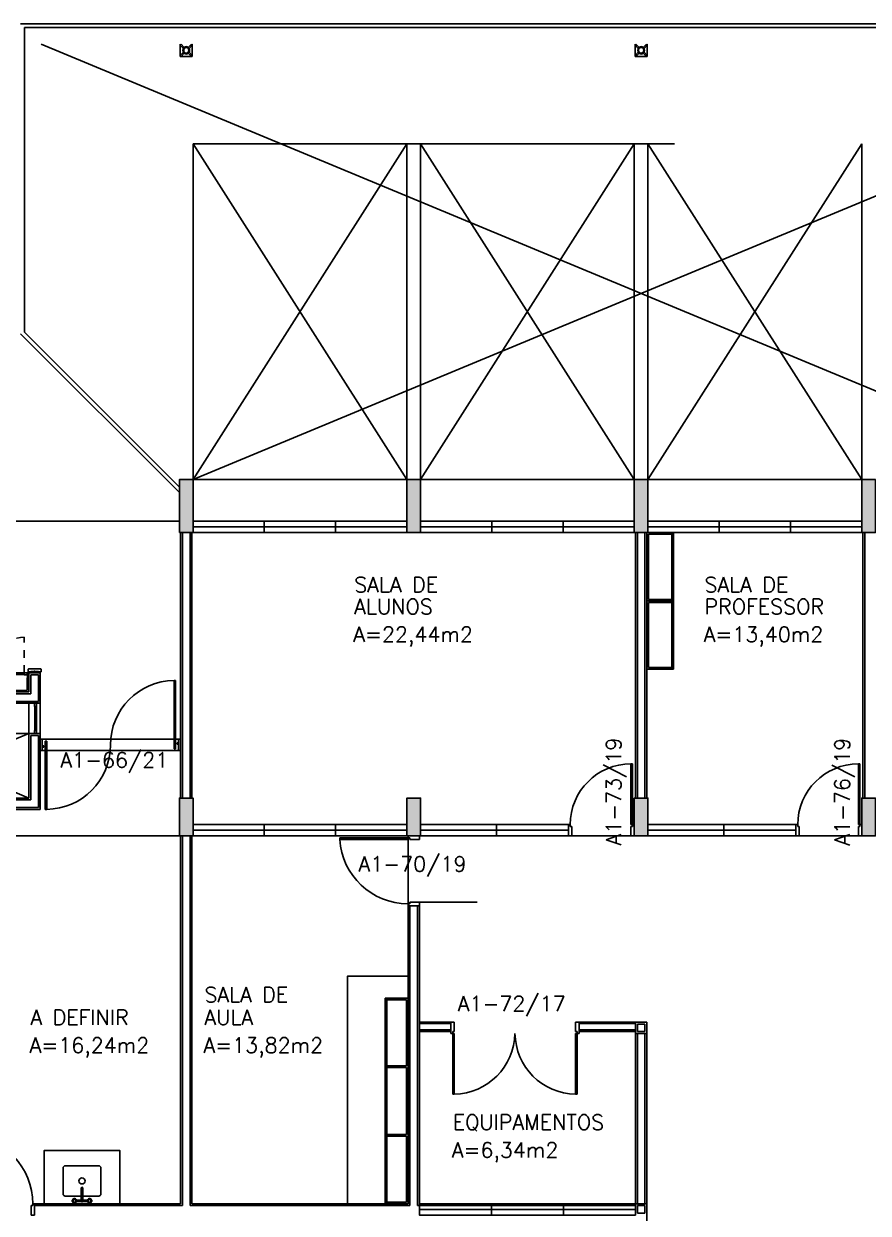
# Model space of a CAD drawing. Header units: inches. Extents: x -15 to 119, y -6 to 56.
# Drawn here: x 64.06 to 75.19, y 7.8 to 23.49 of the extents above; entities that cross this region are included whole.
import ezdxf

# ---------------------------------------------------------------- set-up
doc = ezdxf.new("R2010")
doc.units = ezdxf.units.IN
doc.header["$MEASUREMENT"] = 0
doc.header["$PDMODE"] = 1
doc.linetypes.add('HIDDEN', pattern=[9.525, 6.35, -3.175])
doc.layers.get('0').update_dxf_attribs({"linetype": 'CONTINUOUS'})
for name, color, linetype in [('A-WC', 2, 'CONTINUOUS'), ('ar-alv', 2, 'CONTINUOUS'), ('ar-armario180', 1, 'CONTINUOUS'), ('ar-armarioproj', 1, 'HIDDEN'), ('ar-corrimao', 2, 'CONTINUOUS'), ('ar-esq', 2, 'CONTINUOUS'), ('ar-estc', 3, 'CONTINUOUS'), ('ar-estc-b', 253, 'CONTINUOUS'), ('AR-LAY-OUT-EQUIPAMENTOS', 221, 'CONTINUOUS'), ('ar-porta', 1, 'CONTINUOUS'), ('ar-proj', 1, 'HIDDEN'), ('ar-reboco', 2, 'CONTINUOUS'), ('ar-shaft', 2, 'CONTINUOUS'), ('ar-tirante', 3, 'CONTINUOUS'), ('AR-VISTA', 2, 'CONTINUOUS'), ('ar-wc', 2, 'CONTINUOUS'), ('ar-xis', 1, 'CONTINUOUS'), ('armario piso-teto', 2, 'CONTINUOUS'), ('banc', 1, 'CONTINUOUS'), ('brs-proj', 1, 'HIDDEN'), ('cong', 7, 'CONTINUOUS'), ('COZ1', 1, 'CONTINUOUS'), ('COZ2', 1, 'CONTINUOUS'), ('DET-PIVO', 2, 'CONTINUOUS'), ('ENDEREÇO', 2, 'CONTINUOUS'), ('esq-01', 3, 'CONTINUOUS'), ('esq-02', 2, 'CONTINUOUS'), ('esq4', 1, 'CONTINUOUS'), ('estc-01', 3, 'CONTINUOUS'), ('h-estc', 8, 'CONTINUOUS'), ('proj', 1, 'HIDDEN'), ('PROJ-MARCO', 1, 'HIDDEN'), ('ptm', 2, 'CONTINUOUS'), ('ptm1', 1, 'CONTINUOUS'), ('shaft1', 2, 'CONTINUOUS'), ('TRNR1', 1, 'CONTINUOUS')]:
    doc.layers.add(name, color=color, linetype=linetype)
doc.styles.add('UNB-100', font='simplex.shx', dxfattribs={"height": 0.2})

# ---------------------------------------------------------------- blocks, each defined once
blk = doc.blocks.new('plr01-01p')
at = {"layer": 'h-estc'}
blk.add_hatch(color=256, dxfattribs=at).paths.add_polyline_path([(0.09, 0.075), (-0.09, 0.075), (-0.09, -0.625), (0.09, -0.625)])
at = {"layer": 'cong'}
blk.add_point((0, 0), dxfattribs=at)
at = {"layer": 'estc-01'}
blk.add_lwpolyline([(-0.09, 0.075), (-0.09, -0.625), (0.09, -0.625), (0.09, 0.075)], close=True, dxfattribs=at)
blk = doc.blocks.new('esq15-01p')
at = {"layer": 'cong'}
blk.add_point((0, 0), dxfattribs=at)
at = {"layer": 'esq-01', "color": 1}
for p, q in [((2.91, 0), (0.09, 0)), ((1.03, -0.075), (1.03, 0.075)), ((1.97, -0.075), (1.97, 0.075))]:
    blk.add_line(p, q, dxfattribs=at)
at = {"layer": 'esq-02'}
blk.add_lwpolyline([(2.91, -0.075), (0.09, -0.075), (0.09, 0.075), (2.91, 0.075)], close=True, dxfattribs=at)
blk = doc.blocks.new('plr02-01p')
at = {"layer": 'h-estc'}
blk.add_hatch(color=256, dxfattribs=at).paths.add_polyline_path([(0.09, 0.075), (-0.09, 0.075), (-0.09, -0.425), (0.09, -0.425)])
at = {"layer": 'estc-01'}
blk.add_lwpolyline([(-0.09, 0.075), (-0.09, -0.425), (0.09, -0.425), (0.09, 0.075)], close=True, dxfattribs=at)
blk = doc.blocks.new('esq17a-01p')
at = {"layer": 'cong'}
blk.add_point((0.03, 0), dxfattribs=at)
at = {"layer": 'esq-01'}
for p, q in [((2.925, 0), (0.105, 0)), ((1.045, -0.075), (1.045, 0.075)), ((1.985, -0.075), (1.985, 0.075))]:
    blk.add_line(p, q, dxfattribs=at)
at = {"layer": 'esq-02'}
blk.add_lwpolyline([(2.925, -0.075), (0.105, -0.075), (0.105, 0.075), (2.925, 0.075)], close=True, dxfattribs=at)
blk = doc.blocks.new('pm-90-01p')
at = {"layer": 'cong'}
blk.add_point((0, 0), dxfattribs=at)
at = {"layer": 'ptm'}
for p, q in [((0.105, 0.075), (0.105, 0.975)), ((0.125, 0.975), (0.105, 0.975)), ((0.125, 0.075), (0.125, 0.975)), ((0.105, 0.075), (0.08, 0.075)), ((0.08, 0.075), (0.08, -0.075)), ((0.125, 0.075), (0.105, 0.075)), ((0.125, 0.075), (0.105, 0.075)), ((0.105, 0.075), (0.105, 0.05)), ((0.125, 0.05), (0.105, 0.05)), ((0.125, 0.05), (0.125, -0.075)), ((0.955, 0.05), (0.955, -0.075)), ((0.955, 0.05), (0.975, 0.05)), ((0.975, 0.075), (1, 0.075)), ((0.975, 0.075), (0.975, 0.05)), ((1, 0.075), (1, -0.075)), ((0.08, -0.075), (0.125, -0.075)), ((1, -0.075), (0.955, -0.075))]:
    blk.add_line(p, q, dxfattribs=at)
at = {"layer": 'ptm', "color": 1}
blk.add_arc((0.073, 0.074), 0.902, 0.054, 86.687, dxfattribs=at)
blk = doc.blocks.new('pm-80-01p')
at = {"layer": 'cong'}
blk.add_point((0, 0), dxfattribs=at)
at = {"layer": 'ptm'}
for p, q in [((0.105, 0.075), (0.105, 0.875)), ((0.125, 0.875), (0.105, 0.875)), ((0.125, 0.075), (0.125, 0.875)), ((0.105, 0.075), (0.08, 0.075)), ((0.08, 0.075), (0.08, -0.075)), ((0.125, 0.075), (0.105, 0.075)), ((0.105, 0.075), (0.105, 0.05)), ((0.125, 0.05), (0.105, 0.05)), ((0.125, 0.05), (0.125, -0.075)), ((0.905, 0.05), (0.905, -0.075)), ((0.905, 0.05), (0.925, 0.05)), ((0.925, 0.075), (0.95, 0.075)), ((0.925, 0.075), (0.925, 0.05)), ((0.95, 0.075), (0.95, -0.075)), ((0.08, -0.075), (0.125, -0.075)), ((0.95, -0.075), (0.905, -0.075))]:
    blk.add_line(p, q, dxfattribs=at)
at = {"layer": 'ptm', "color": 1}
blk.add_arc((0.125, 0.075), 0.8, 360, 90, dxfattribs=at)
blk = doc.blocks.new('esq17-01p')
at = {"layer": 'cong'}
blk.add_point((-0.015, 0), dxfattribs=at)
at = {"layer": 'esq-01', "color": 1}
for p, q in [((2.025, 0), (0.075, 0)), ((1.075, 0.075), (1.075, -0.075))]:
    blk.add_line(p, q, dxfattribs=at)
at = {"layer": 'esq-01'}
blk.add_line((2.025, 0.075), (2.025, -0.075), dxfattribs=at)
at = {"layer": 'esq-02'}
blk.add_lwpolyline([(2.025, 0.075), (0.075, 0.075), (0.075, -0.075), (2.025, -0.075)], close=True, dxfattribs=at)
at = {"rotation": 180}
blk.add_blockref('pm-80-01p', (2.975, 0), dxfattribs=at)
blk = doc.blocks.new('sh-04p')
at = {"layer": 'ar-alv'}
for p, q in [((-1.15, 0.05), (-1.15, -0.9)), ((-0.19, 0.05), (-1.15, 0.05)), ((1.15, 0.05), (0.19, 0.05)), ((1.15, -0.9), (1.15, 0.05)), ((-1.05, -0.05), (-1.05, -0.9)), ((-0.19, -0.05), (-1.05, -0.05)), ((1.05, -0.05), (0.19, -0.05)), ((1.05, -0.9), (1.05, -0.05)), ((-1.05, -0.9), (-1.15, -0.9)), ((1.05, -0.9), (1.15, -0.9)), ((-1.15, -1.7), (-1.15, -1.35)), ((-0.3, -1.35), (-1.15, -1.35)), ((-0.3, -1.35), (-0.3, -1.6)), ((-1.05, -1.45), (-0.4, -1.45)), ((-1.05, -1.45), (-1.05, -1.7)), ((-0.4, -1.7), (-0.4, -1.45)), ((-1.05, -1.7), (-1.15, -1.7)), ((-0.4, -1.7), (1.15, -1.7)), ((1.15, -1.6), (-0.3, -1.6)), ((1.15, -1.7), (1.15, -1.6))]:
    blk.add_line(p, q, dxfattribs=at)
at = {"layer": 'ar-proj'}
for p, q in [((1.025, -0.95), (1.025, -1.53)), ((1.175, -1.53), (1.175, -0.97))]:
    blk.add_line(p, q, dxfattribs=at)
at = {"layer": 'ar-proj', "ltscale": 0.01}
blk.add_line((-0.961, -1.725), (-0.961, -2.195), dxfattribs=at)
blk.add_arc((-0.982, -1.699), 0.496, 272.4338, 357.0427, dxfattribs=at)
at = {"layer": 'ar-reboco'}
for p, q in [((-1.175, 0.075), (-1.175, -0.925)), ((-0.19, 0.075), (-1.175, 0.075)), ((1.175, 0.075), (0.19, 0.075)), ((1.175, -0.925), (1.175, 0.075)), ((-1.025, -0.075), (-1.025, -0.925)), ((-0.19, -0.075), (-1.025, -0.075)), ((1.025, -0.075), (0.19, -0.075)), ((1.025, -0.925), (1.025, -0.075)), ((-1.025, -0.925), (-1.175, -0.925)), ((1.025, -0.925), (1.175, -0.925)), ((-1.175, -1.725), (-1.175, -1.325)), ((-0.275, -1.325), (-1.175, -1.325)), ((-0.275, -1.325), (-0.275, -1.575)), ((-1.025, -1.475), (-0.425, -1.475)), ((-1.025, -1.475), (-1.025, -1.725)), ((-0.425, -1.725), (-0.425, -1.475)), ((-1.025, -1.725), (-1.175, -1.725)), ((-0.425, -1.725), (1.175, -1.725)), ((1.175, -1.575), (-0.275, -1.575)), ((1.175, -1.725), (1.175, -1.588))]:
    blk.add_line(p, q, dxfattribs=at)
at = {"layer": 'ar-xis'}
for p, q in [((-1.025, -0.925), (1.025, -0.075)), ((1.025, -0.925), (-1.025, -0.075))]:
    blk.add_line(p, q, dxfattribs=at)
at = {"layer": 'esq-01', "lineweight": 15}
blk.add_line((-1.025, -1.714), (-1.025, -1.716), dxfattribs=at)
at = {"layer": 'esq-01'}
for p, q in [((-1.15, -1.743), (-1.126, -1.743)), ((-1.075, -1.743), (-1.05, -1.743))]:
    blk.add_line(p, q, dxfattribs=at)
at = {"layer": 'esq-01', "lineweight": 15, "flags": 128}
for points in [[(-1.025, -1.655), (-1.025, -1.725), (-1.004, -1.725), (-1.004, -1.655)], [(-0.446, -1.655), (-0.446, -1.725), (-0.425, -1.725), (-0.425, -1.655)]]:
    blk.add_lwpolyline(points, close=True, dxfattribs=at)
at = {"layer": 'esq-01', "flags": 128}
blk.add_lwpolyline([(-1.02, -1.778, 0.414214), (-1.015, -1.773), (-1.015, -1.743, 0.414214), (-1.02, -1.738), (-1.05, -1.738), (-1.05, -1.743), (-1.097, -1.743), (-1.097, -1.748), (-1.102, -1.748), (-1.102, -1.743), (-1.15, -1.743), (-1.15, -1.738), (-1.18, -1.738), (-1.18, -1.738, 0.414214), (-1.185, -1.743), (-1.185, -1.773, 0.414214), (-1.18, -1.778)], format="xyb", close=True, dxfattribs=at)
at = {"layer": 'esq-01', "lineweight": 15, "flags": 128}
blk.add_lwpolyline([(1.02, -1.778, -0.414214), (1.015, -1.773), (1.015, -1.743, -0.414214), (1.02, -1.738), (1.05, -1.738), (1.05, -1.743), (1.097, -1.743), (1.097, -1.748), (1.102, -1.748), (1.102, -1.743), (1.15, -1.743), (1.15, -1.738), (1.18, -1.738), (1.18, -1.738, -0.414214), (1.185, -1.743), (1.185, -1.773, -0.414214), (1.18, -1.778)], format="xyb", close=True, dxfattribs=at)
at = {"layer": 'esq4'}
for p, q in [((-1.175, -0.925), (-1.175, -1.325)), ((-1.025, -0.925), (-1.025, -1.325)), ((-1.05, -1.743), (-1.05, -1.725)), ((-1.025, -1.738), (-1.038, -1.738)), ((-1.036, -1.727), (-1.036, -1.736)), ((-1.036, -1.736), (-1.025, -1.736)), ((-1.025, -1.736), (-1.025, -1.738)), ((1.025, -1.736), (1.025, -1.738)), ((1.036, -1.736), (1.025, -1.736)), ((1.036, -1.727), (1.036, -1.736)), ((1.164, -1.727), (1.164, -1.736)), ((1.164, -1.736), (1.175, -1.736)), ((1.175, -1.736), (1.175, -1.738))]:
    blk.add_line(p, q, dxfattribs=at)
at = {"layer": 'esq4', "lineweight": 15, "ltscale": 0.0002}
for p, q in [((-1.125, -1.284), (-1.125, -0.961)), ((-1.1, -1.284), (-1.1, -0.961)), ((-0.963, -1.7), (-0.487, -1.7)), ((-0.963, -1.725), (-0.487, -1.725))]:
    blk.add_line(p, q, dxfattribs=at)
at = {"layer": 'esq4', "lineweight": 5}
for p, q in [((-1.025, -1.725), (-1.025, -1.727)), ((1.025, -1.725), (1.025, -1.727)), ((1.175, -1.725), (1.175, -1.727)), ((-1.025, -1.727), (-1.036, -1.727)), ((1.025, -1.727), (1.036, -1.727)), ((1.175, -1.727), (1.164, -1.727))]:
    blk.add_line(p, q, dxfattribs=at)
at = {"layer": 'esq4', "linetype": 'Continuous', "lineweight": 5}
for points in [[(-1.175, -1.738), (-1.15, -1.738), (-1.15, -1.725), (-1.175, -1.725), (-1.175, -1.727), (-1.164, -1.727), (-1.164, -1.736), (-1.175, -1.736)], [(1.175, -1.575), (1.162, -1.575), (1.162, -1.588), (1.175, -1.588), (1.175, -1.586), (1.164, -1.586), (1.164, -1.577), (1.175, -1.577)]]:
    blk.add_lwpolyline(points, close=True, dxfattribs=at)
at = {"layer": 'ptm'}
for p, q in [((1.025, -1.53), (0.425, -1.53)), ((1.025, -1.55), (0.425, -1.55)), ((1.025, -1.53), (1.025, -1.55))]:
    blk.add_line(p, q, dxfattribs=at)
for points in [[(1.025, -0.925), (1.175, -0.925), (1.175, -0.97), (1.05, -0.97), (1.05, -0.95), (1.025, -0.95), (1.025, -0.925)], [(1.025, -1.575), (1.175, -1.575), (1.175, -1.53), (1.05, -1.53), (1.05, -1.55), (1.025, -1.55), (1.025, -1.575)]]:
    blk.add_lwpolyline(points, dxfattribs=at)
at = {"layer": 'ptm1'}
blk.add_arc((0.994, -1.517), 0.569, 85.5635, 181.3143, dxfattribs=at)
at = {"layer": 'shaft1'}
for p, q in [((0.843, -0.724), (0.843, -0.226)), ((0.843, -0.226), (1.025, -0.226)), ((0.843, -0.247), (1.025, -0.247)), ((0.863, -0.705), (0.863, -0.247)), ((1.026, -0.705), (0.843, -0.705)), ((1.025, -0.726), (0.843, -0.726)), ((-1.025, -0.925), (1.025, -0.925)), ((-1.112, -0.966), (-1.112, -1.284)), ((-1.004, -1.658), (-1.004, -1.495)), ((-0.996, -1.495), (-0.446, -1.495)), ((-0.446, -1.495), (-0.446, -1.657)), ((-0.487, -1.712), (-0.963, -1.712))]:
    blk.add_line(p, q, dxfattribs=at)
for points in [[(-1.125, -0.925), (-1.1, -0.925), (-1.1, -0.966), (-1.125, -0.966)], [(-1.125, -1.284), (-1.1, -1.284), (-1.1, -1.325), (-1.125, -1.325)], [(-0.963, -1.7), (-0.963, -1.725), (-1.004, -1.725), (-1.004, -1.7)], [(-0.446, -1.7), (-0.446, -1.725), (-0.487, -1.725), (-0.487, -1.7)]]:
    blk.add_lwpolyline(points, close=True, dxfattribs=at)
blk = doc.blocks.new('esq16d-01p')
at = {"layer": 'cong'}
blk.add_point((-0.015, 0), dxfattribs=at)
at = {"layer": 'esq-01'}
for p, q in [((2.925, 0), (0.075, 0)), ((1.025, -0.075), (1.025, 0.075)), ((1.975, -0.075), (1.975, 0.075))]:
    blk.add_line(p, q, dxfattribs=at)
at = {"layer": 'esq-02'}
blk.add_lwpolyline([(2.925, -0.075), (0.075, -0.075), (0.075, 0.075), (2.925, 0.075)], close=True, dxfattribs=at)
blk = doc.blocks.new('pm-dp90-01p')
at = {"layer": 'cong'}
blk.add_point((0, 0), dxfattribs=at)
at = {"layer": 'DET-PIVO'}
for centre in [(-0.85, 0), (0.85, 0)]:
    blk.add_circle(centre, 0.005, dxfattribs=at)
at = {"layer": 'PROJ-MARCO', "linetype": 'Continuous'}
for p, q in [((0.9, 0.075), (-0.9, 0.075)), ((-0.9, -0.075), (0.9, -0.075))]:
    blk.add_line(p, q, dxfattribs=at)
at = {"layer": 'ptm'}
for p, q in [((0.84, -0.05), (0.84, 0.85)), ((0.84, 0.85), (0.86, 0.85)), ((0.86, -0.05), (0.86, 0.85)), ((-0.925, -0.075), (-0.925, 0.075)), ((-0.925, 0.075), (-0.9, 0.075)), ((-0.9, -0.075), (-0.9, 0.075)), ((-0.86, 0.05), (-0.86, -0.85)), ((-0.84, 0.05), (-0.86, 0.05)), ((-0.84, 0.05), (-0.84, -0.85)), ((0.88, 0.03), (0.9, 0.03)), ((0.88, 0.01), (0.88, 0.03)), ((0.88, 0.01), (0.9, 0.01)), ((0.9, 0.075), (0.925, 0.075)), ((0.9, 0.075), (0.9, -0.075)), ((0.925, 0.075), (0.925, -0.075)), ((-0.9, -0.075), (-0.925, -0.075)), ((-0.88, -0.01), (-0.9, -0.01)), ((-0.88, -0.03), (-0.9, -0.03)), ((-0.88, -0.01), (-0.88, -0.03)), ((0.84, -0.05), (0.86, -0.05)), ((0.925, -0.075), (0.9, -0.075)), ((-0.84, -0.85), (-0.86, -0.85))]:
    blk.add_line(p, q, dxfattribs=at)
at = {"layer": 'ptm', "color": 1}
for centre, start, end in [((0.85, 0), 90.6743, 180), ((-0.85, 0), 270.6743, 0)]:
    blk.add_arc(centre, 0.85, start, end, dxfattribs=at)
blk = doc.blocks.new('mob-ar4')
at = {"layer": 'armario piso-teto'}
for p, q in [((-0.47, 0.3), (0.43, 0.3)), ((-0.47, 0.28), (-0.47, 0.3)), ((-0.47, 0.3), (-0.47, 0.28)), ((-0.47, 0.28), (-0.47, -0.05)), ((-0.45, 0.28), (-0.47, 0.28)), ((-0.46, 0.28), (0.41, 0.28)), ((-0.45, 0.28), (-0.45, -0.03)), ((-0.02, 0.3), (-0.02, 0.28)), ((0.41, 0.28), (0.41, -0.03)), ((0.41, 0.28), (0.43, 0.28)), ((0.43, 0.3), (0.43, 0.28)), ((0.43, 0.28), (0.43, -0.05)), ((-0.47, -0.05), (0.43, -0.05)), ((-0.45, -0.03), (0.41, -0.03))]:
    blk.add_line(p, q, dxfattribs=at)
at = {"layer": 'cong'}
blk.add_point((0, -0.05), dxfattribs=at)
blk = doc.blocks.new('bnc-21p')
at = {"layer": 'banc'}
blk.add_lwpolyline([(-1.5, 0), (1.5, 0), (1.5, 0.8), (-1.5, 0.8)], close=True, dxfattribs=at)
at = {"layer": 'cong'}
blk.add_point((0, 0), dxfattribs=at)
blk = doc.blocks.new('mob-ar3')
at = {"layer": 'ar-armarioproj'}
for p, q in [((-1.3825, 0), (-1.3825, 0.3)), ((-0.49, 0.3), (-1.3825, 0.3)), ((-1.3825, 0.28), (-1.3825, 0.3)), ((-1.3825, 0.28), (-1.3825, 0.3)), ((-0.48, 0.28), (-1.3825, 0.28)), ((-1.3625, 0.02), (-1.3625, 0.28)), ((-0.9325, 0.28), (-0.9325, 0.3)), ((-0.49, 0.3), (-0.4825, 0.3)), ((-0.49, 0.28), (-0.49, 0.02)), ((-0.4825, 0.28), (-0.4825, 0.3)), ((0.425, 0.28), (-0.48, 0.28)), ((-0.4775, 0.3), (-0.47, 0.3)), ((-0.4775, 0.28), (-0.4775, 0.3)), ((0.415, 0.3), (-0.47, 0.3)), ((-0.47, 0.28), (-0.47, 0.02)), ((-0.0275, 0.28), (-0.0275, 0.3)), ((0.415, 0.3), (0.4225, 0.3)), ((0.415, 0.02), (0.415, 0.28)), ((0.4225, 0.28), (0.4225, 0.3)), ((0.425, 0.28), (1.3275, 0.28)), ((0.4275, 0.28), (0.4275, 0.3)), ((0.4275, 0.3), (0.435, 0.3)), ((0.435, 0.3), (1.3075, 0.3)), ((0.435, 0.02), (0.435, 0.28)), ((0.8775, 0.28), (0.8775, 0.3)), ((1.3075, 0.3), (1.3275, 0.3)), ((1.3075, 0.02), (1.3075, 0.28)), ((1.3275, 0), (1.3275, 0.3)), ((-0.49, 0.02), (-1.3625, 0.02)), ((0.415, 0.02), (-0.47, 0.02)), ((0.435, 0.02), (1.3075, 0.02)), ((1.3275, 0), (-1.3825, 0))]:
    blk.add_line(p, q, dxfattribs=at)
at = {"layer": 'cong'}
blk.add_point((-0.025, 0), dxfattribs=at)
blk = doc.blocks.new('CUBAcoz-01P')
at = {"layer": 'COZ1', "color": 1}
for p, q in [((-0.25, -0.4705), (-0.25, -0.1305)), ((-0.22, -0.1005), (0.22, -0.1005)), ((0.25, -0.4705), (0.25, -0.1305)), ((-0.22, -0.5005), (0.22, -0.5005))]:
    blk.add_line(p, q, dxfattribs=at)
blk.add_circle((0, -0.3005), 0.04, dxfattribs=at)
for centre, start, end in [((-0.22, -0.1305), 90, 180), ((0.22, -0.1305), 0, 90), ((-0.22, -0.4705), 180, 270), ((0.22, -0.4705), 270, 0)]:
    blk.add_arc(centre, 0.03, start, end, dxfattribs=at)
blk = doc.blocks.new('TRNR-01P')
at = {"layer": 'TRNR1'}
for p, q in [((-0.009, 0.083), (-0.009, 0.011)), ((0, 0.009), (0.17, 0.009)), ((0.009, 0.083), (0.009, 0.009)), ((-0.009, -0.011), (-0.009, -0.083)), ((0, -0.009), (0.17, -0.009)), ((0.009, -0.009), (0.009, -0.083))]:
    blk.add_line(p, q, dxfattribs=at)
for centre in [(0, 0.1), (0, -0.1)]:
    blk.add_circle(centre, 0.02, dxfattribs=at)
for centre, radius, start, end in [((0, 0.1), 0.03, 289.4712, 250.5288), ((0, 0), 0.014, 130.0052, 229.9948), ((0, 0), 0.009, 90, 270), ((0.17, 0), 0.009, 270, 90), ((0, -0.1), 0.03, 109.4712, 70.5288)]:
    blk.add_arc(centre, radius, start, end, dxfattribs=at)
blk = doc.blocks.new('bnc-24p')
at = {"layer": 'banc'}
blk.add_lwpolyline([(-0.5, 0), (0.5, 0), (0.5, 0.7), (-0.5, 0.7)], close=True, dxfattribs=at)
at = {"layer": 'cong'}
blk.add_point((0, 0), dxfattribs=at)
for name, p, rotation in [('CUBAcoz-01P', (0, 0), 180), ('TRNR-01P', (0, 0.038), 90)]:
    blk.add_blockref(name, p, dxfattribs=dict(rotation=rotation))
blk = doc.blocks.new('BOX')
at = {"color": 2}
for p, q in [((-0.057, -0.14), (-0.057, -0.2)), ((-0.053, -0.14), (-0.053, -0.2)), ((-0.03, -0.165), (-0.053, -0.165)), ((-0.03, -0.175), (-0.053, -0.175))]:
    blk.add_line(p, q, dxfattribs=at)
at = {"color": 3}
for p, q in [((-0.02, -0.73), (-0.02, -0.192)), ((0.02, -0.73), (0.02, -0.192))]:
    blk.add_line(p, q, dxfattribs=at)
at = {"color": 2}
blk.add_circle((0, -0.17), 0.02, dxfattribs=at)
at = {"color": 1}
for centre, radius, start, end in [((0, -0.17), 0.0699, 286.6348, 253.3652), ((0, -0.371), 0.107, 100.7532, 259.2468), ((0, -0.371), 0.103, 100.7532, 259.2468), ((0, -0.371), 0.103, 280.7532, 79.2468), ((0, -0.371), 0.107, 280.7532, 79.2468)]:
    blk.add_arc(centre, radius, start, end, dxfattribs=at)
at = {"color": 2}
for centre, radius, start, end in [((-0.055, -0.14), 0.002, 0, 180), ((-0.055, -0.2), 0.002, 180, 0), ((0, -0.73), 0.15, 97.6623, 82.3377), ((0, -0.73), 0.025, 143.1301, 36.8699), ((0, -0.73), 0.02, 180, 0)]:
    blk.add_arc(centre, radius, start, end, dxfattribs=at)
at = {"color": 3}
blk.add_arc((0, -0.17), 0.03, 311.8103, 228.1897, dxfattribs=at)
blk = doc.blocks.new('chuvemerg-p')
at = {"layer": 'A-WC', "xscale": 4.000000000000012, "yscale": 4.000000000000012, "zscale": 4.000000000000012, "rotation": 315.0000000000003}
blk.add_blockref('BOX', (0, 0), dxfattribs=at)
blk = doc.blocks.new('chuveiro-emerg')
at = {"layer": 'AR-LAY-OUT-EQUIPAMENTOS', "xscale": 0.250000000000002, "yscale": 0.250000000000002, "zscale": 0.250000000000002, "rotation": 134.9999999999999}
blk.add_blockref('chuvemerg-p', (-0.1, -0.0075), dxfattribs=at)
blk = doc.blocks.new('pm-dp90-02p')
at = {"layer": 'brs-proj', "linetype": 'ByBlock'}
for centre, radius, start, end in [((0.731, 0.011), 0.811, 180.7593, 269.24), ((-0.895, 0.015), 0.815, 271.0544, 358.9362)]:
    blk.add_arc(centre, radius, start, end, dxfattribs=at)
at = {"layer": 'cong'}
blk.add_point((0, 0), dxfattribs=at)
at = {"layer": 'ptm'}
for p, q in [((-0.925, 0), (-0.925, 0.15)), ((-0.925, 0.15), (-0.88, 0.15)), ((-0.9, 0), (-0.925, 0)), ((-0.88, 0.025), (-0.9, 0.025)), ((-0.9, 0), (-0.9, 0.025)), ((-0.9, 0), (-0.9, -0.8)), ((-0.88, 0), (-0.9, 0)), ((-0.88, 0.025), (-0.88, 0.15)), ((-0.88, 0), (-0.88, -0.8)), ((0.72, 0.025), (0.72, 0.15)), ((0.765, 0.15), (0.72, 0.15)), ((0.72, 0.025), (0.74, 0.025)), ((0.72, 0), (0.72, -0.8)), ((0.72, 0), (0.72, -0.8)), ((0.74, 0), (0.74, 0.025)), ((0.74, 0), (0.74, -0.8)), ((0.74, 0), (0.765, 0)), ((0.765, 0), (0.765, 0.15)), ((0.72, 0), (0.74, 0)), ((-0.88, -0.8), (-0.9, -0.8)), ((0.72, -0.8), (0.74, -0.8))]:
    blk.add_line(p, q, dxfattribs=at)

msp = doc.modelspace()

# ---------------------------------------------------------------- linework, layer by layer
at = {"layer": 'ar-alv'}
for p, q in [((66.15, 16.775), (66.15, 13.275)), ((66.25, 16.775), (66.25, 13.275)), ((72.15, 16.775), (72.15, 13.275)), ((72.25, 16.775), (72.25, 13.275)), ((75.15, 16.775), (75.15, 13.275)), ((66.15, 12.775), (66.15, 7.9)), ((66.25, 12.775), (66.25, 7.9)), ((69.15, 11.855), (69.15, 7.9)), ((69.25, 11.855), (69.25, 7.9)), ((69.275, 10.32), (69.691, 10.32)), ((69.275, 10.3), (69.691, 10.3)), ((69.275, 10.22), (69.691, 10.22)), ((71.381, 10.32), (72.125, 10.32)), ((71.381, 10.3), (72.125, 10.3)), ((71.381, 10.22), (72.125, 10.22)), ((72.25, 10.295), (72.15, 10.295)), ((72.15, 10.295), (72.15, 10.195)), ((72.25, 10.295), (72.25, 10.195)), ((72.25, 10.195), (72.15, 10.195)), ((72.15, 10.17), (72.15, 7.925)), ((72.25, 10.17), (72.25, 7.925)), ((64.2, 7.9), (66.15, 7.9)), ((66.25, 7.9), (69.15, 7.9)), ((69.25, 7.9), (72.125, 7.9)), ((72.25, 7.9), (72.15, 7.9)), ((72.15, 7.9), (72.15, 7.8)), ((72.25, 7.9), (72.25, 7.8)), ((72.25, 7.8), (72.15, 7.8))]:
    msp.add_line(p, q, dxfattribs=at)
at = {"layer": 'ar-corrimao'}
for p, q in [((64.015, 23.485), (80.385, 23.485)), ((64.065, 23.435), (64.065, 19.419)), ((64.065, 23.435), (80.335, 23.435)), ((64.015, 19.398), (66.11, 17.303)), ((64.065, 19.419), (66.11, 17.374))]:
    msp.add_line(p, q, dxfattribs=at)
at = {"layer": 'ar-proj'}
for p, q in [((66.29, 21.9), (78.11, 21.9)), ((66.29, 17.475), (66.29, 21.9)), ((69.11, 21.9), (69.11, 17.475)), ((69.29, 21.9), (69.29, 17.475)), ((72.11, 21.9), (72.11, 17.475)), ((72.29, 21.9), (72.29, 17.475)), ((75.11, 21.9), (75.11, 17.475)), ((66.29, 17.475), (69.11, 17.475)), ((69.29, 17.475), (72.11, 17.475)), ((72.29, 17.475), (75.11, 17.475))]:
    msp.add_line(p, q, dxfattribs=at)
at = {"layer": 'ar-proj', "ltscale": 0.65}
for p, q in [((66.11, 16.925), (63.29, 16.925)), ((66.125, 12.775), (63.275, 12.775)), ((71.285, 12.775), (72.065, 12.775)), ((74.285, 12.775), (75.065, 12.775))]:
    msp.add_line(p, q, dxfattribs=at)
at = {"layer": 'ar-reboco'}
for p, q in [((66.125, 16.775), (66.125, 13.275)), ((66.275, 16.775), (66.275, 13.275)), ((72.125, 16.775), (72.125, 13.275)), ((72.275, 16.775), (72.275, 13.275)), ((75.125, 16.775), (75.125, 13.275)), ((66.125, 12.775), (66.125, 7.925)), ((66.275, 12.775), (66.275, 7.925)), ((69.125, 11.855), (69.125, 7.925)), ((69.275, 11.855), (69.275, 7.925)), ((72.125, 10.32), (72.125, 7.925)), ((72.275, 10.32), (72.125, 10.32)), ((72.275, 10.32), (72.125, 10.32)), ((72.275, 10.32), (72.275, 3.845)), ((69.275, 10.195), (69.691, 10.195)), ((71.381, 10.195), (72.125, 10.195)), ((72.275, 10.17), (72.125, 10.17)), ((64.175, 7.925), (66.125, 7.925)), ((66.275, 7.925), (69.125, 7.925)), ((69.275, 7.925), (72.125, 7.925)), ((72.275, 7.925), (72.125, 7.925)), ((72.125, 7.925), (72.125, 7.925)), ((72.275, 7.925), (72.125, 7.925)), ((72.275, 7.925), (72.275, 7.925))]:
    msp.add_line(p, q, dxfattribs=at)
at = {"layer": 'ar-tirante'}
for p, q in [((66.131, 23.215), (66.12, 23.204)), ((66.131, 23.215), (66.173, 23.174)), ((66.269, 23.215), (66.227, 23.174)), ((66.269, 23.215), (66.28, 23.204)), ((72.131, 23.215), (72.12, 23.204)), ((72.131, 23.215), (72.173, 23.174)), ((72.269, 23.215), (72.227, 23.174)), ((72.269, 23.215), (72.28, 23.204)), ((66.12, 23.204), (66.162, 23.161)), ((66.12, 23.066), (66.162, 23.109)), ((66.131, 23.055), (66.12, 23.066)), ((66.131, 23.055), (66.173, 23.096)), ((66.269, 23.055), (66.227, 23.096)), ((66.28, 23.204), (66.238, 23.161)), ((66.28, 23.066), (66.238, 23.109)), ((66.269, 23.055), (66.28, 23.066)), ((72.12, 23.204), (72.162, 23.161)), ((72.12, 23.066), (72.162, 23.109)), ((72.131, 23.055), (72.12, 23.066)), ((72.131, 23.055), (72.173, 23.096)), ((72.269, 23.055), (72.227, 23.096)), ((72.28, 23.204), (72.238, 23.161)), ((72.28, 23.066), (72.238, 23.109)), ((72.269, 23.055), (72.28, 23.066))]:
    msp.add_line(p, q, dxfattribs=at)
for centre in [(66.2, 23.135), (72.2, 23.135)]:
    msp.add_ellipse(centre, major_axis=(0, -0.0488), ratio=0.910693, start_param=-3.141592653589793, end_param=3.141592653589793, dxfattribs=at)
for points in [[(66.2, 23.174), (66.189, 23.174), (66.178, 23.168), (66.162, 23.141), (66.165, 23.116), (66.192, 23.093), (66.213, 23.094), (66.237, 23.122), (66.237, 23.147), (66.219, 23.169), (66.209, 23.174), (66.2, 23.174)], [(72.2, 23.174), (72.189, 23.174), (72.178, 23.168), (72.162, 23.141), (72.165, 23.116), (72.192, 23.093), (72.213, 23.094), (72.237, 23.122), (72.237, 23.147), (72.219, 23.169), (72.209, 23.174), (72.2, 23.174)]]:
    msp.add_open_spline(points, degree=3, knots=[-3.141593, -3.141593, -3.141593, -3.141593, -2.1691, -2.1691, -0.677019, -0.677019, 0.815062, 0.815062, 2.307143, 2.307143, 3.141593, 3.141593, 3.141593, 3.141593], dxfattribs=at)
at = {"layer": 'AR-VISTA'}
for p, q in [((66.12, 23.215), (66.12, 23.055)), ((66.28, 23.215), (66.28, 23.055)), ((72.12, 23.215), (72.12, 23.055)), ((72.28, 23.215), (72.28, 23.055)), ((66.28, 23.055), (66.12, 23.055)), ((72.28, 23.055), (72.12, 23.055))]:
    msp.add_line(p, q, dxfattribs=at)
at = {"layer": 'ar-xis'}
for p, q in [((78.11, 17.475), (64.285, 23.215)), ((66.29, 17.475), (80.115, 23.215))]:
    msp.add_line(p, q, dxfattribs=at)
at = {"layer": 'brs-proj', "linetype": 'ByBlock'}
msp.add_lwpolyline([(69.125, 12.775), (66.275, 12.775), (66.275, 7.925), (69.125, 7.925)], close=True, dxfattribs=at)
at = {"layer": 'COZ2', "linetype": 'ByBlock'}
msp.add_line((69.275, 11.9), (70.037, 11.9), dxfattribs=at)
at = {"layer": 'proj'}
for p, q in [((66.29, 17.475), (69.11, 21.9)), ((66.29, 21.9), (69.11, 17.475)), ((69.29, 17.475), (72.11, 21.9)), ((69.29, 21.9), (72.11, 17.475)), ((72.29, 17.475), (75.11, 21.9)), ((72.29, 21.9), (75.11, 17.475))]:
    msp.add_line(p, q, dxfattribs=at)

# ---------------------------------------------------------------- block references
at = {"layer": 'ar-alv', "rotation": 90}
for name, p in [('bnc-21p', (69.125, 9.425)), ('mob-ar3', (69.125, 9.307))]:
    msp.add_blockref(name, p, dxfattribs=at)
at = {"layer": 'ar-alv'}
msp.add_blockref('bnc-24p', (64.825, 7.925), dxfattribs=at)
at = {"layer": 'ar-armario180', "xscale": -1, "rotation": 270.0000000000005}
for p in [(72.325, 16.345), (72.325, 15.445)]:
    msp.add_blockref('mob-ar4', p, dxfattribs=at)
at = {"layer": 'ar-corrimao'}
msp.add_blockref('esq17a-01p', (66.185, 12.85), dxfattribs=at)
at = {"layer": 'ar-esq', "xscale": -1, "rotation": 180}
for name, p in [('esq15-01p', (66.2, 16.85)), ('esq15-01p', (69.2, 16.85)), ('esq15-01p', (72.2, 16.85)), ('esq17-01p', (69.215, 12.85)), ('esq17-01p', (72.215, 12.85))]:
    msp.add_blockref(name, p, dxfattribs=at)
at = {"layer": 'ar-estc', "xscale": -1, "rotation": 180}
for name, p in [('plr01-01p', (66.2, 16.85)), ('plr01-01p', (69.2, 16.85)), ('plr01-01p', (72.2, 16.85)), ('plr01-01p', (75.2, 16.85)), ('plr02-01p', (66.2, 12.85)), ('plr02-01p', (69.2, 12.85)), ('plr02-01p', (72.2, 12.85)), ('plr02-01p', (75.2, 12.85))]:
    msp.add_blockref(name, p, dxfattribs=at)
at = {"layer": 'ar-estc-b'}
msp.add_blockref('esq16d-01p', (69.2, 7.85), dxfattribs=at)
at = {"layer": 'ar-porta', "rotation": 180.0000000000041}
msp.add_blockref('pm-dp90-01p', (65.2, 13.975), dxfattribs=at)
at = {"layer": 'ar-porta', "xscale": -1, "rotation": 90}
msp.add_blockref('pm-90-01p', (69.2, 12.855), dxfattribs=at)
at = {"layer": 'ar-porta'}
for name, p in [('pm-dp90-02p', (70.616, 10.17)), ('pm-90-01p', (63.2, 7.85))]:
    msp.add_blockref(name, p, dxfattribs=at)
at = {"layer": 'ar-shaft', "rotation": 180}
msp.add_blockref('sh-04p', (63.1, 13.2), dxfattribs=at)
at = {"layer": 'ar-wc', "rotation": 270}
msp.add_blockref('chuveiro-emerg', (63.79, 13.125), dxfattribs=at)

# ---------------------------------------------------------------- texts
at = {"layer": 'ENDEREÇO', "style": 'UNB-100'}
for s, p in [('SALA DE', (68.416, 15.989)), ('SALA DE', (73.036, 15.989)), ('ALUNOS', (68.416, 15.7)), ('PROFESSOR', (73.036, 15.7)), ('A=22,44m2', (68.404, 15.333)), ('A=13,40m2', (73.025, 15.333)), ('A1-66/21', (64.54, 13.676)), ('A1-70/19', (68.473, 12.305)), ('SALA DE ', (66.44, 10.582)), ('A1-72/17', (69.781, 10.464)), ('A DEFINIR', (64.147, 10.282)), ('AULA', (66.44, 10.282)), ('A=16,24m2', (64.135, 9.915)), ('A=13,82m2', (66.428, 9.915)), ('EQUIPAMENTOS', (69.715, 8.9)), ('A=6,34m2', (69.703, 8.533))]:
    msp.add_text(s, height=0.2, dxfattribs=at).set_placement(p)
for s, p in [('A1-73/19', (71.938, 12.648)), ('A1-76/19', (74.952, 12.647))]:
    msp.add_text(s, height=0.2, rotation=90, dxfattribs=at).set_placement(p)

doc.saveas('drawing.dxf')
